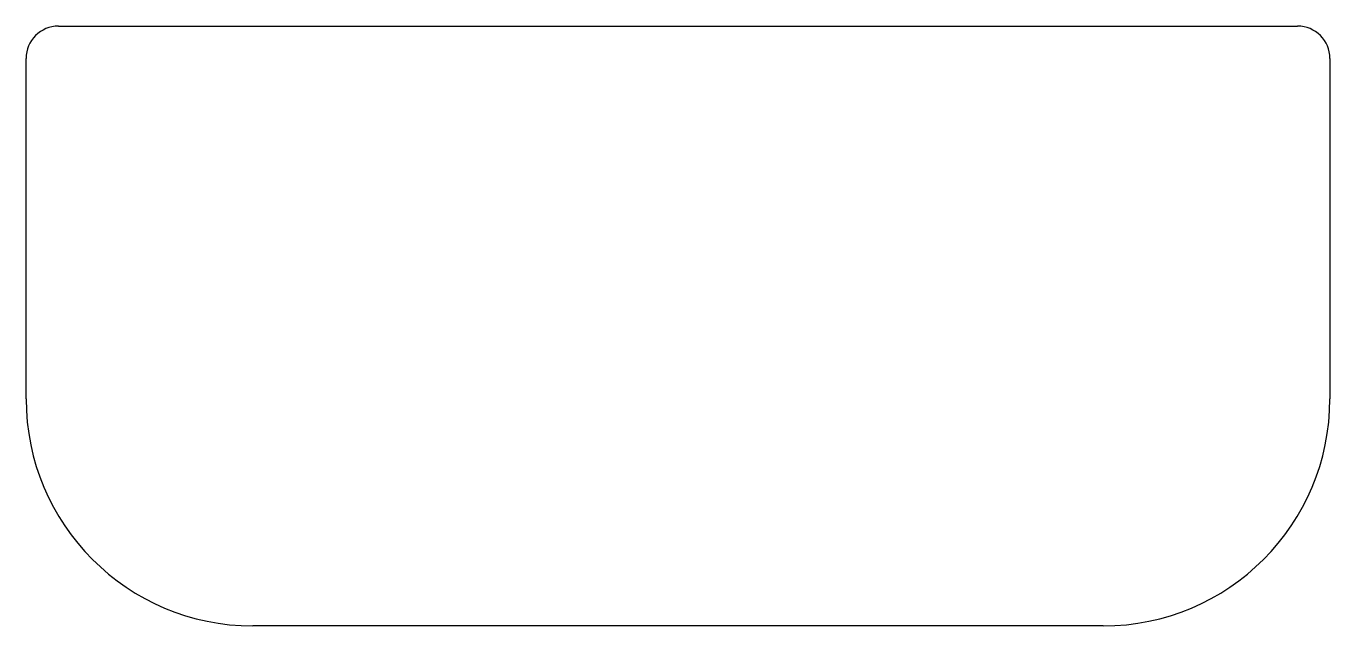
# Model space of a CAD drawing. Header units: millimetres. Extents: x 2.5 to 83, y 3 to 40.
import ezdxf

# ---------------------------------------------------------------- set-up
doc = ezdxf.new("R2010")
doc.units = ezdxf.units.MM

msp = doc.modelspace()

# ---------------------------------------------------------------- linework, layer by layer
for p, q in [((4.5, 40), (81, 40)), ((2.5, 17), (2.5, 38)), ((83, 38), (83, 17)), ((69, 3), (16.5, 3))]:
    msp.add_line(p, q)
for centre, radius, start, end in [((4.5, 38), 2, -270, -180), ((81, 38), 2, 360, 450), ((16.5, 17), 14, 180, 270), ((69, 17), 14, 270, 360)]:
    msp.add_arc(centre, radius, start, end)

doc.saveas('drawing.dxf')
